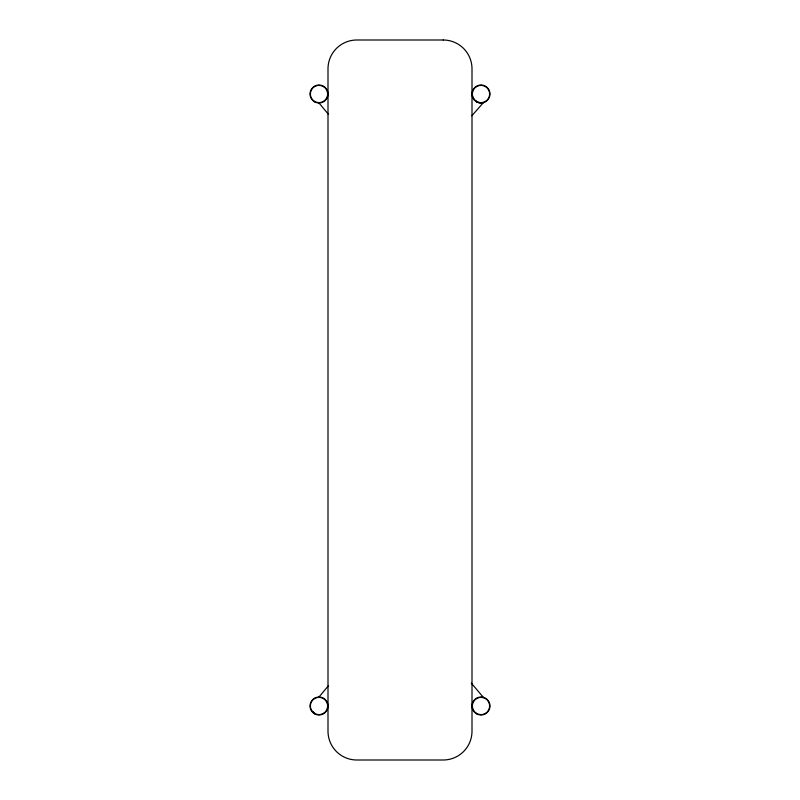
<?xml version="1.0" encoding="UTF-8"?>
<svg xmlns="http://www.w3.org/2000/svg" width="800" height="800" viewBox="0 0 800 800"><rect width="100%" height="100%" fill="white"/><g stroke="black" fill="none" stroke-linecap="round" stroke-linejoin="round"><path stroke-width="1.2" d="M319 697L328.45 685.71M471.86 115.76L483.33 102.69A9.12 9.12 0 0 1 475.57 101.08M471.29 683.12L483.33 697.31M319 103L328.45 114.31M474.55 100.17A9.12 9.12 0 0 1 472.45 96.69M314.3 712.82A8.28 8.28 0 0 1 312.7 711.37M443.2 40L356.8 40A28.8 28.8 0 0 0 328 68.8L328 731.2A28.8 28.8 0 0 0 356.8 760L443.2 760A28.8 28.8 0 0 0 472 731.2L472 68.8A28.8 28.8 0 0 0 443.2 40M314.5 101.79A9 9 0 0 0 328 94A9 9 0 0 0 314.5 86.21A9 9 0 0 0 314.5 101.79M476.5 101.79A9 9 0 0 0 490 94A9 9 0 0 0 476.5 86.21A9 9 0 0 0 476.5 101.79M314.5 713.79A9 9 0 0 0 328 706A9 9 0 0 0 314.5 698.21A9 9 0 0 0 314.5 713.79M476.5 713.79A9 9 0 0 0 490 706A9 9 0 0 0 476.5 698.21A9 9 0 0 0 476.5 713.79M476.13 101.13A8.64 8.64 0 0 0 489.62 94.66A8.64 8.64 0 0 0 477.26 86.21A8.64 8.64 0 0 0 476.13 101.13M314.68 101.48A8.64 8.64 0 0 0 327.64 94A8.64 8.64 0 0 0 314.68 86.52A8.64 8.64 0 0 0 314.68 101.48M314.6 713.43A8.64 8.64 0 0 0 327.64 706.1A8.64 8.64 0 0 0 314.76 698.47A8.64 8.64 0 0 0 314.6 713.43M476.53 713.39A8.64 8.64 0 0 0 489.64 706.17A8.64 8.64 0 0 0 476.83 698.43A8.64 8.64 0 0 0 476.53 713.39"/></g></svg>
